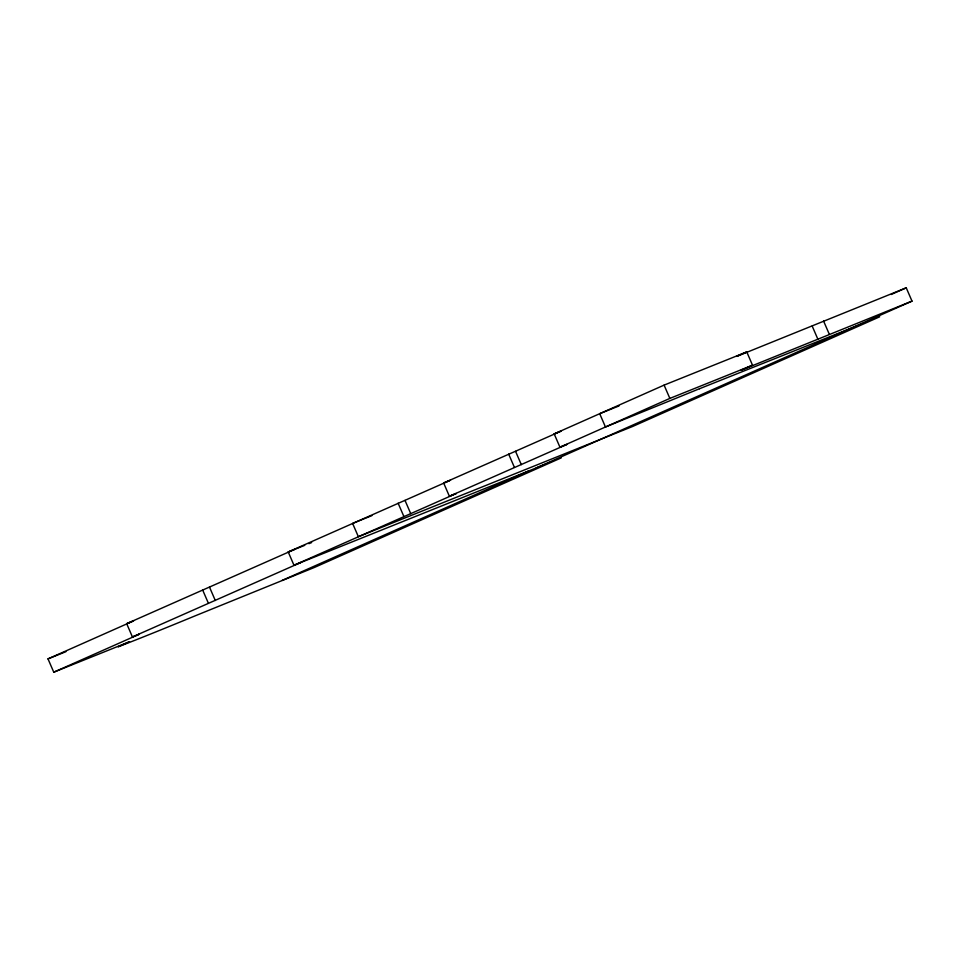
<?xml version="1.0" encoding="UTF-8"?>
<svg xmlns="http://www.w3.org/2000/svg" width="960" height="960" viewBox="0 0 960 960"><rect width="100%" height="100%" fill="white"/><g stroke="black" fill="none" stroke-linecap="round" stroke-linejoin="round"><path stroke-width="1.44" d="M126.684 623.664L133.584 620.892L48 658.884L53.76 672.192L139.332 634.2L132.432 636.972L126.684 623.664L295.116 549.192M53.76 672.192L129.528 641.736L118.152 646.788A398.4 6.252 -23.4 0 0 194.964 615.924L314.208 567.54L561.312 457.848L293.976 565.26L288.228 551.964L449.196 480.792M443.64 482.976L561.084 431.124L554.184 433.896L559.944 447.204L566.832 444.432L449.388 496.272L443.64 482.976L450.528 480.204M554.184 433.896L664.092 385.116L746.76 351.9L752.52 365.196L741.132 370.248L912 301.116L906.24 287.808L736.752 356.4M736.644 356.388L746.76 351.9M891.18 294.504L906.24 287.808M132.432 636.972L300.864 562.488M293.976 565.26L456.288 493.5L449.388 496.272M559.944 447.204L669.852 398.412L752.52 365.196M699.516 388.716L605.46 426.996L599.7 413.688L619.008 405.936M282.12 580.428L529.236 470.736M536.136 467.964L912 301.116M371.892 515.628L352.596 523.392L358.356 536.688L632.58 426.492L879.696 316.8L699.516 388.728M288.228 551.964L304.752 545.316M308.892 543.66L311.64 542.544M48 658.884L65.916 651.684M823.572 321.036L829.332 334.332M812.196 326.088L817.944 339.384M664.092 385.116L669.852 398.412M515.556 451.332L521.316 464.64M508.668 454.104L514.416 467.412M405.012 500.412L410.772 513.708M398.112 503.184L403.872 516.48M209.532 587.184L215.292 600.48M202.632 589.956L208.392 603.252"/></g></svg>
